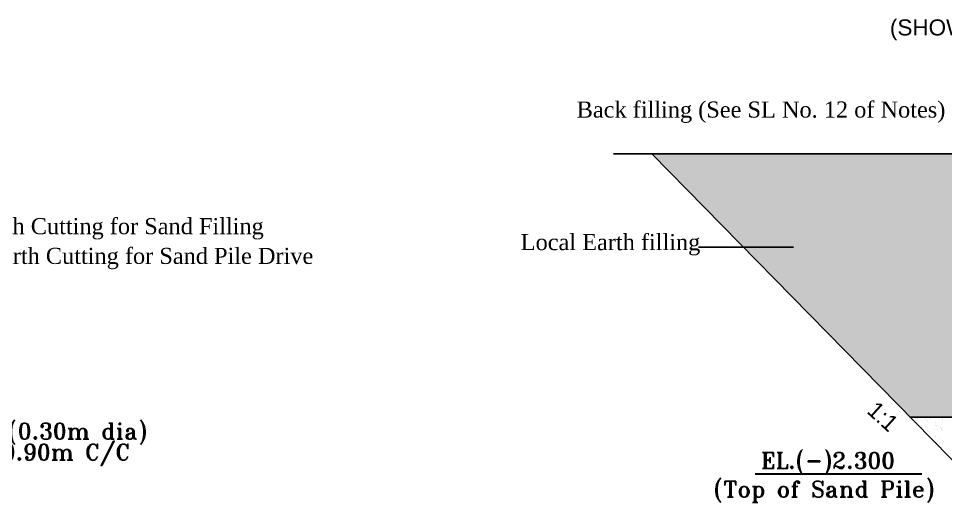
# Model space of a CAD drawing. Extents: x -1206532 to 786809, y -4288605 to 172932.
# Drawn here: x 443800 to 467986, y -4246942 to -4234310 of the extents above; entities that cross this region are included whole.
import ezdxf

# ---------------------------------------------------------------- set-up
doc = ezdxf.new("R2010")
doc.units = 0
doc.header["$LTSCALE"] = 300
doc.header["$MEASUREMENT"] = 0
doc.layers.add('LINE', color=7, linetype='CONTINUOUS')
doc.styles.add('BIG', font='ROMANT.SHX')
doc.dimstyles.new('3', dxfattribs={"dimtxt": 225, "dimasz": 350, "dimexe": 100, "dimexo": 25, "dimgap": 9, "dimtad": 0, "dimdec": 0, "dimzin": 0, "dimdsep": 46, "dimtxsty": 'Standard', "dimcen": 0, "dimclrd": 5, "dimclre": 6, "dimclrt": 1, "dimadec": 0, "dimazin": 0, "dimtfac": 1, "dimtdec": 0, "dimtofl": 0, "dimtmove": 2, "dimatfit": 3, "dimfxl": 1, "dimtolj": 1, "dimtzin": 0, "dimarcsym": 0})

msp = doc.modelspace()

# ---------------------------------------------------------------- hatches: boundary and pattern name
at = {"layer": 'LINE'}
h = msp.add_hatch(dxfattribs=at)
h.set_pattern_fill('AR-CONC', color=256, scale=50, style=0)
h.set_pattern_definition([(50, (-382186.66, -3709623.57), (358.63009, -31.37607), [37.5, -412.5]), (355, (-382186.66, -3709623.57), (-69.37567, 376.09607), [30, -330]), (100.4514, (-382156.78, -3709626.18), (289.25469, 344.71977), [31.8701, -350.57106]), (46.1842, (-382186.66, -3709523.57), (533.62052, -82.7595), [56.25, -618.75]), (96.6356, (-382142.2, -3709530.46), (467.33135, 487.05894), [47.80514, -525.8565]), (351.1842, (-382186.66, -3709523.57), (467.33097, 487.0593), [45, -495]), (21, (-382136.66, -3709548.57), (298.45353, -201.309445), [37.5, -412.5]), (326, (-382136.66, -3709548.57), (121.65767, 362.57502), [30, -330]), (71.4514, (-382111.8, -3709565.34), (420.11131, 161.26525), [31.8701, -350.57106]), (37.5, (-382186.66, -3709623.57), (6.079928, 166.446927), [0, -326, 0, -335, 0, -331.25]), (7.5, (-382186.66, -3709623.57), (131.53477, 197.205856), [0, -191, 0, -318.5, 0, -126.25]), (327.5, (-382298.16, -3709623.57), (266.911218, -11.277436), [0, -125, 0, -390, 0, -517.5]), (317.5, (-382348.16, -3709623.57), (291.593085, 50.05249), [0, -162.5, 0, -259, 0, -367.5])])
h.paths.add_polyline_path([(493379.08, -4237844.336), (482717.874, -4237844.336), (482717.874, -4244714.064), (486647.226, -4244714.064)])
h.paths.add_polyline_path([(467059.038, -4244714.064), (470131.834, -4244714.064), (470131.834, -4237844.336), (460327.184, -4237844.336)])
h.paths.add_polyline_path([(489494.473, -4242824.713), (496328.482, -4242824.713), (496328.482, -4244309.752), (489494.473, -4244309.752)], flags=9)
h.paths.add_polyline_path([(489525.144, -4243771.166), (496093.284, -4243771.166), (496093.284, -4245131.75), (489525.144, -4245131.75)], flags=9)

# ---------------------------------------------------------------- linework, layer by layer
for p, q in [((473019.926, -4237844.336), (459325.911, -4237844.336)), ((469213.2, -4246912.345), (460327.184, -4237844.336)), ((467059.038, -4244714.064), (471058.836, -4244714.064)), ((467168.867, -4244811.645), (467168.867, -4244811.645)), ((467193.913, -4244753.224), (467193.913, -4244753.224)), ((467266.784, -4244743.63), (467266.784, -4244743.63)), ((467303.353, -4244934.884), (467303.353, -4244934.884)), ((467358.174, -4244942.907), (467358.174, -4244942.907)), ((467380.602, -4244728.646), (467380.602, -4244728.646)), ((467461.857, -4244757.32), (467461.857, -4244757.32)), ((467527, -4244813.362), (467527, -4244813.362)), ((467579.827, -4244721.78), (467579.827, -4244721.78)), ((467605.632, -4244745.425), (467605.632, -4244745.425)), ((467724.637, -4244938.233), (467724.637, -4244938.233)), ((467727.43, -4244857.033), (467727.43, -4244857.033)), ((467739.333, -4244934.091), (467739.333, -4244934.091)), ((467897.837, -4244756.527), (467897.837, -4244756.527)), ((467905.125, -4244799.739), (467905.125, -4244799.739)), ((467362.391, -4244972.494), (467362.391, -4244972.494)), ((467445.918, -4245107.594), (467445.918, -4245107.594)), ((467471.722, -4245131.24), (467471.722, -4245131.24)), ((467509.681, -4245074.133), (467509.681, -4245074.133)), ((467535.819, -4245083.118), (467535.819, -4245083.118)), ((467574.925, -4245107.894), (467574.925, -4245107.894)), ((467699.84, -4245049.098), (467699.84, -4245049.098)), ((467772.711, -4245039.505), (467772.711, -4245039.505)), ((467798.37, -4244971.702), (467798.37, -4244971.702)), ((467866.775, -4244984.72), (467866.775, -4244984.72)), ((467886.529, -4245024.52), (467886.529, -4245024.52)), ((467892.58, -4245008.365), (467892.58, -4245008.365)), ((467913.944, -4245069.495), (467913.944, -4245069.495)), ((467593.521, -4245242.847), (467593.521, -4245242.847)), ((467732.866, -4245370.534), (467732.866, -4245370.534)), ((467733.456, -4245207.988), (467733.456, -4245207.988)), ((467758.671, -4245394.179), (467758.671, -4245394.179)), ((467828.92, -4245394.586), (467828.92, -4245394.586)), ((467852.401, -4245284.666), (467852.401, -4245284.666)), ((467901.791, -4245384.992), (467901.791, -4245384.992)), ((467911.438, -4245322.277), (467911.438, -4245322.277)), ((467922.763, -4245339.25), (467922.763, -4245339.25)), ((467880.469, -4245505.787), (467880.469, -4245505.787)), ((467965.469, -4245635.24), (467965.469, -4245635.24))]:
    msp.add_line(p, q, dxfattribs=at)
at = {"layer": 'LINE', "lineweight": 30}
msp.add_line((463022.916, -4246192.345), (467366.466, -4246192.345), dxfattribs=at)

# ---------------------------------------------------------------- texts
at = {"layer": 'LINE'}
msp.add_text('1:1', height=432, rotation=317.73178, dxfattribs=at).set_placement((465910.967, -4244586.971))
at = {"layer": 'LINE', "lineweight": 30, "style": 'BIG'}
for s, p in [('6.50 m Long (0.30m dia)', (439331.905, -4245288.302)), ('Sand Pile @ 0.90m C/C', (439329.178, -4245839.956)), ('EL.(-)2.300 ', (463178.046, -4246058.321)), ('(Top of Sand Pile)', (461941.718, -4246802.145))]:
    msp.add_text(s, height=420, dxfattribs=at).set_placement(p)
at = {"layer": 'LINE', "insert": (471555.169, -4234878.692), "char_height": 420, "width": 33750.0372, "attachment_point": 8, "style": 'BIG'}
msp.add_mtext('\\A1;{\\fArial|b0|i0|c0|p34;(SHOWING ONLY FLOOR PORTION)}', dxfattribs=at)
at = {"layer": 'LINE', "lineweight": 30, "char_height": 420, "width": 33750.0372, "attachment_point": 8, "style": 'BIG'}
for s, insert in [('{\\fTimes New Roman|b0|i0|c0|p18;Back filling (See SL No. 12 of Notes)}', (463173.089, -4237034.591)), ('{\\fTimes New Roman|b0|i0|c0|p18;2nd Stage of Earth Cutting for Sand Filling}', (444709.877, -4240077.849)), ('{\\fTimes New Roman|b0|i0|c0|p18;Local Earth filling }', (459246.692, -4240494.043)), ('{\\fTimes New Roman|b0|i0|c0|p18;1st Stage of Earth Cutting for Sand Pile Drive}', (445658.484, -4240854.062))]:
    msp.add_mtext(s, dxfattribs=dict(at, insert=insert))

# ---------------------------------------------------------------- leaders
at = {"layer": 'LINE', "ltscale": 3}
msp.add_leader([(464016.495, -4240281.174), (461541.092, -4240281.174)], dimstyle='3', override={"dimtxt": 300, "dimasz": 500, "dimclrd": 0, "dimclre": 0, "dimclrt": 0}, dxfattribs=at)

doc.saveas('drawing.dxf')
